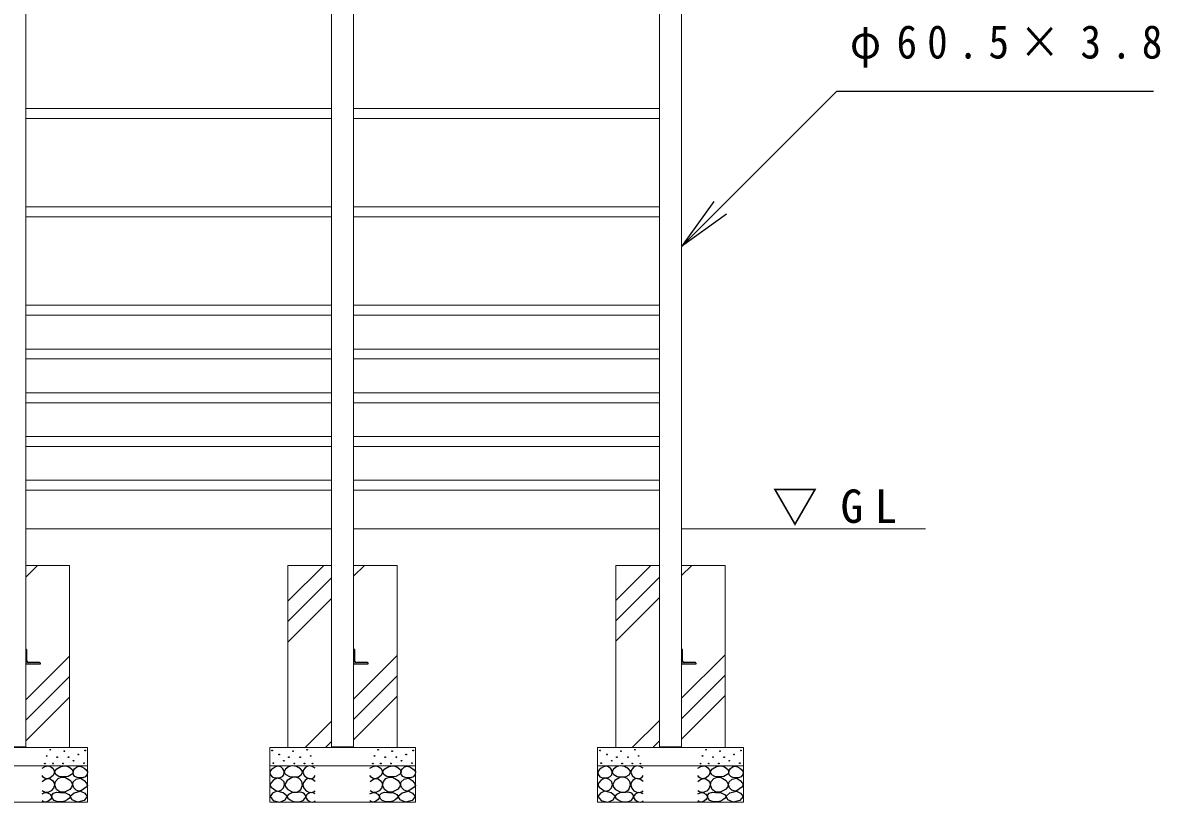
# Model space of a CAD drawing. Units: millimetres at full size; details may follow other scales. Extents: x -19250 to 0, y 0 to 13350.
# Drawn here: x -11553 to -8431, y 3104 to 5243 of the extents above; entities that cross this region are included whole.
import ezdxf

# ---------------------------------------------------------------- set-up
doc = ezdxf.new("R2010")
doc.units = ezdxf.units.MM
doc.layers.add('線', color=7, linetype='Continuous', lineweight=25)
doc.layers.add('補助', color=2, linetype='Continuous', lineweight=13)
doc.styles.add('ＭＳ ゴシック', font='')
doc.styles.get('ＭＳ ゴシック').set_extended_font_data('MS Gothic')

msp = doc.modelspace()

# ---------------------------------------------------------------- linework, layer by layer
at = {"layer": '線', "lineweight": 13}
for p, q in [((-9744.75, 3253.755), (-9744.75, 6003.755)), ((-11544.75, 3253.755), (-11544.75, 5820.155)), ((-10705.25, 3253.755), (-10705.25, 5820.155)), ((-10644.75, 3253.755), (-10644.75, 5820.155)), ((-9805.25, 3253.755), (-9805.25, 5820.155)), ((-10705.25, 5007.355), (-11544.75, 5007.355)), ((-10644.75, 5007.355), (-9805.25, 5007.355)), ((-10705.25, 4980.155), (-11544.75, 4980.155)), ((-10644.75, 4980.155), (-9805.25, 4980.155)), ((-10705.25, 4737.355), (-11544.75, 4737.355)), ((-10644.75, 4737.355), (-9805.25, 4737.355)), ((-10705.25, 4710.155), (-11544.75, 4710.155)), ((-10644.75, 4710.155), (-9805.25, 4710.155)), ((-11544.75, 4467.355), (-10705.25, 4467.355)), ((-10644.75, 4467.355), (-9805.25, 4467.355)), ((-11544.75, 4440.155), (-10705.25, 4440.155)), ((-10644.75, 4440.155), (-9805.25, 4440.155)), ((-11544.75, 4347.355), (-10705.25, 4347.355)), ((-10644.75, 4347.355), (-9805.25, 4347.355)), ((-11544.75, 4320.155), (-10705.25, 4320.155)), ((-10644.75, 4320.155), (-9805.25, 4320.155)), ((-11544.75, 4227.355), (-10705.25, 4227.355)), ((-10644.75, 4227.355), (-9805.25, 4227.355)), ((-11544.75, 4200.155), (-10705.25, 4200.155)), ((-10644.75, 4200.155), (-9805.25, 4200.155)), ((-11544.75, 4107.355), (-10705.25, 4107.355)), ((-10644.75, 4107.355), (-9805.25, 4107.355)), ((-11544.75, 4080.155), (-10705.25, 4080.155)), ((-10644.75, 4080.155), (-9805.25, 4080.155)), ((-11544.75, 3987.355), (-10705.25, 3987.355)), ((-10644.75, 3987.355), (-9805.25, 3987.355)), ((-11544.75, 3960.155), (-10705.25, 3960.155)), ((-10644.75, 3960.155), (-9805.25, 3960.155)), ((-11544.75, 3853.755), (-10705.25, 3853.755)), ((-10644.75, 3853.755), (-9805.25, 3853.755)), ((-9744.75, 3853.755), (-9075, 3853.755)), ((-11544.75, 3753.755), (-11425, 3753.755)), ((-11425, 3253.755), (-11425, 3753.755)), ((-10825, 3753.755), (-10705.25, 3753.755)), ((-10825, 3253.755), (-10825, 3753.755)), ((-10644.75, 3753.755), (-10525, 3753.755)), ((-10525, 3253.755), (-10525, 3753.755)), ((-9925, 3753.755), (-9805.25, 3753.755)), ((-9925, 3253.755), (-9925, 3753.755)), ((-9744.75, 3753.755), (-9625, 3753.755)), ((-9625, 3253.755), (-9625, 3753.755)), ((-11775, 3253.755), (-11375, 3253.755)), ((-11605.25, 3253.755), (-11544.75, 3253.755)), ((-11375, 3103.755), (-11375, 3253.755)), ((-10875, 3103.755), (-10875, 3253.755)), ((-10875, 3253.755), (-10475, 3253.755)), ((-10705.25, 3253.755), (-10644.75, 3253.755)), ((-10475, 3103.755), (-10475, 3253.755)), ((-9975, 3103.755), (-9975, 3253.755)), ((-9975, 3253.755), (-9575, 3253.755)), ((-9805.25, 3253.755), (-9744.75, 3253.755)), ((-9575, 3103.755), (-9575, 3253.755)), ((-11775, 3203.755), (-11375, 3203.755)), ((-10875, 3203.755), (-10475, 3203.755)), ((-9975, 3203.755), (-9575, 3203.755)), ((-11775, 3103.755), (-11375, 3103.755)), ((-10875, 3103.755), (-10475, 3103.755)), ((-9975, 3103.755), (-9575, 3103.755))]:
    msp.add_line(p, q, dxfattribs=at)
at = {"layer": '線', "color": 2}
for p, q in [((-11543.75, 3523.755), (-11544.75, 3523.755)), ((-11544.75, 3523.755), (-11544.75, 3483.755)), ((-11541.75, 3491.255), (-11541.75, 3521.755)), ((-10643.75, 3523.755), (-10644.75, 3523.755)), ((-10644.75, 3523.755), (-10644.75, 3483.755)), ((-10641.75, 3491.255), (-10641.75, 3521.755)), ((-9743.75, 3523.755), (-9744.75, 3523.755)), ((-9744.75, 3523.755), (-9744.75, 3483.755)), ((-9741.75, 3491.255), (-9741.75, 3521.755)), ((-11544.75, 3483.755), (-11504.75, 3483.755)), ((-11506.75, 3486.755), (-11537.25, 3486.755)), ((-11504.75, 3483.755), (-11504.75, 3484.755)), ((-10644.75, 3483.755), (-10604.75, 3483.755)), ((-10606.75, 3486.755), (-10637.25, 3486.755)), ((-10604.75, 3483.755), (-10604.75, 3484.755)), ((-9744.75, 3483.755), (-9704.75, 3483.755)), ((-9706.75, 3486.755), (-9737.25, 3486.755)), ((-9704.75, 3483.755), (-9704.75, 3484.755)), ((-11605.25, 3255.755), (-11544.75, 3255.755)), ((-10705.25, 3255.755), (-10644.75, 3255.755)), ((-9805.25, 3255.755), (-9744.75, 3255.755))]:
    msp.add_line(p, q, dxfattribs=at)
for points in [[(-11500, 3197.054), (-11491.573, 3201.909), (-11482.89, 3203.391), (-11477.271, 3201.703), (-11472.117, 3198.004), (-11467.645, 3192.695), (-11465.78, 3185.964), (-11469.448, 3177.193), (-11477.504, 3170.755), (-11485.803, 3168.376), (-11493.029, 3169.488), (-11497.079, 3172.864), (-11500, 3177.409)], [(-10750, 3197.054), (-10758.427, 3201.909), (-10767.11, 3203.391), (-10772.729, 3201.703), (-10777.883, 3198.004), (-10782.355, 3192.695), (-10784.22, 3185.964), (-10780.552, 3177.193), (-10772.496, 3170.755), (-10764.197, 3168.376), (-10756.971, 3169.488), (-10752.921, 3172.864), (-10750, 3177.409)], [(-10600, 3197.054), (-10591.573, 3201.909), (-10582.89, 3203.391), (-10577.271, 3201.703), (-10572.117, 3198.004), (-10567.645, 3192.695), (-10565.78, 3185.964), (-10569.448, 3177.193), (-10577.504, 3170.755), (-10585.803, 3168.376), (-10593.029, 3169.488), (-10597.079, 3172.864), (-10600, 3177.409)], [(-9850, 3197.054), (-9858.427, 3201.909), (-9867.11, 3203.391), (-9872.729, 3201.703), (-9877.883, 3198.004), (-9882.355, 3192.695), (-9884.22, 3185.964), (-9880.552, 3177.193), (-9872.496, 3170.755), (-9864.197, 3168.376), (-9856.971, 3169.488), (-9852.921, 3172.864), (-9850, 3177.409)], [(-9700, 3197.054), (-9691.573, 3201.909), (-9682.89, 3203.391), (-9677.271, 3201.703), (-9672.117, 3198.004), (-9667.645, 3192.695), (-9665.78, 3185.964), (-9669.448, 3177.193), (-9677.504, 3170.755), (-9685.803, 3168.376), (-9693.029, 3169.488), (-9697.079, 3172.864), (-9700, 3177.409)], [(-11499.683, 3160.933), (-11492.543, 3166.395), (-11484.474, 3168.854), (-11477.769, 3167.63), (-11471.801, 3163.784), (-11467.408, 3158.003), (-11465.78, 3150.794), (-11468.444, 3142.186), (-11474.652, 3135.268), (-11482.291, 3131.396), (-11489.861, 3130.515), (-11495.015, 3131.955), (-11499.683, 3134.634)], [(-10750.317, 3160.933), (-10757.457, 3166.395), (-10765.526, 3168.854), (-10772.231, 3167.63), (-10778.199, 3163.784), (-10782.592, 3158.003), (-10784.22, 3150.794), (-10781.556, 3142.186), (-10775.348, 3135.268), (-10767.709, 3131.396), (-10760.139, 3130.515), (-10754.985, 3131.955), (-10750.317, 3134.634)], [(-10599.683, 3160.933), (-10592.543, 3166.395), (-10584.474, 3168.854), (-10577.769, 3167.63), (-10571.801, 3163.784), (-10567.408, 3158.003), (-10565.78, 3150.794), (-10568.444, 3142.186), (-10574.652, 3135.268), (-10582.291, 3131.396), (-10589.861, 3130.515), (-10595.015, 3131.955), (-10599.683, 3134.634)], [(-9850.317, 3160.933), (-9857.457, 3166.395), (-9865.526, 3168.854), (-9872.231, 3167.63), (-9878.199, 3163.784), (-9882.592, 3158.003), (-9884.22, 3150.794), (-9881.556, 3142.186), (-9875.348, 3135.268), (-9867.709, 3131.396), (-9860.139, 3130.515), (-9854.985, 3131.955), (-9850.317, 3134.634)], [(-9699.683, 3160.933), (-9692.543, 3166.395), (-9684.474, 3168.854), (-9677.769, 3167.63), (-9671.801, 3163.784), (-9667.408, 3158.003), (-9665.78, 3150.794), (-9668.444, 3142.186), (-9674.652, 3135.268), (-9682.291, 3131.396), (-9689.861, 3130.515), (-9695.015, 3131.955), (-9699.683, 3134.634)], [(-11500, 3126.396), (-11493.982, 3129.715), (-11486.692, 3130.515), (-11477.976, 3126.182), (-11473.702, 3119.426), (-11474.314, 3115.756), (-11477.187, 3111.505), (-11484.349, 3106.033), (-11491.762, 3104.217), (-11496.058, 3105.269), (-11500, 3107.385)], [(-10750, 3126.396), (-10756.018, 3129.715), (-10763.308, 3130.515), (-10772.024, 3126.182), (-10776.298, 3119.426), (-10775.686, 3115.756), (-10772.813, 3111.505), (-10765.651, 3106.033), (-10758.238, 3104.217), (-10753.942, 3105.269), (-10750, 3107.385)], [(-10600, 3126.396), (-10593.982, 3129.715), (-10586.692, 3130.515), (-10577.976, 3126.182), (-10573.702, 3119.426), (-10574.314, 3115.756), (-10577.187, 3111.505), (-10584.349, 3106.033), (-10591.762, 3104.217), (-10596.058, 3105.269), (-10600, 3107.385)], [(-9850, 3126.396), (-9856.018, 3129.715), (-9863.308, 3130.515), (-9872.024, 3126.182), (-9876.298, 3119.426), (-9875.686, 3115.756), (-9872.813, 3111.505), (-9865.651, 3106.033), (-9858.238, 3104.217), (-9853.942, 3105.269), (-9850, 3107.385)], [(-9700, 3126.396), (-9693.982, 3129.715), (-9686.692, 3130.515), (-9677.976, 3126.182), (-9673.702, 3119.426), (-9674.314, 3115.756), (-9677.187, 3111.505), (-9684.349, 3106.033), (-9691.762, 3104.217), (-9696.058, 3105.269), (-9700, 3107.385)]]:
    msp.add_lwpolyline(points, dxfattribs=at)
for points in [[(-11436.873, 3203.248), (-11431.968, 3202.631), (-11426.331, 3200.545), (-11418.36, 3194.757), (-11414.708, 3187.841), (-11415.583, 3183.879), (-11419.304, 3179.462), (-11428.795, 3174.689), (-11438.765, 3173.245), (-11446.115, 3173.072), (-11453.631, 3174.596), (-11461.23, 3179.211), (-11464.984, 3185.408), (-11464.014, 3190.061), (-11459.307, 3195.409), (-11448.639, 3201.615)], [(-11397.449, 3203.157), (-11390.986, 3200.616), (-11384.775, 3197.137), (-11378.917, 3193.099), (-11375.269, 3187.631), (-11376.281, 3180.049), (-11381.289, 3173.69), (-11388.155, 3171.1), (-11395.864, 3170.838), (-11403.477, 3171.443), (-11409.806, 3174.007), (-11413.558, 3179.293), (-11414.875, 3185.73), (-11414.027, 3190.936), (-11411.073, 3195.869), (-11404.913, 3200.697)], [(-10852.551, 3203.157), (-10859.014, 3200.616), (-10865.225, 3197.137), (-10871.083, 3193.099), (-10874.731, 3187.631), (-10873.719, 3180.049), (-10868.711, 3173.69), (-10861.845, 3171.1), (-10854.136, 3170.838), (-10846.523, 3171.443), (-10840.194, 3174.007), (-10836.442, 3179.293), (-10835.125, 3185.73), (-10835.973, 3190.936), (-10838.927, 3195.869), (-10845.087, 3200.697)], [(-10813.127, 3203.248), (-10818.032, 3202.631), (-10823.669, 3200.545), (-10831.64, 3194.757), (-10835.292, 3187.841), (-10834.417, 3183.879), (-10830.696, 3179.462), (-10821.205, 3174.689), (-10811.235, 3173.245), (-10803.885, 3173.072), (-10796.369, 3174.596), (-10788.77, 3179.211), (-10785.016, 3185.408), (-10785.986, 3190.061), (-10790.693, 3195.409), (-10801.361, 3201.615)], [(-10536.873, 3203.248), (-10531.968, 3202.631), (-10526.331, 3200.545), (-10518.36, 3194.757), (-10514.708, 3187.841), (-10515.583, 3183.879), (-10519.304, 3179.462), (-10528.795, 3174.689), (-10538.765, 3173.245), (-10546.115, 3173.072), (-10553.631, 3174.596), (-10561.23, 3179.211), (-10564.984, 3185.408), (-10564.014, 3190.061), (-10559.307, 3195.409), (-10548.639, 3201.615)], [(-10497.449, 3203.157), (-10490.986, 3200.616), (-10484.775, 3197.137), (-10478.917, 3193.099), (-10475.269, 3187.631), (-10476.281, 3180.049), (-10481.289, 3173.69), (-10488.155, 3171.1), (-10495.864, 3170.838), (-10503.477, 3171.443), (-10509.806, 3174.007), (-10513.558, 3179.293), (-10514.875, 3185.73), (-10514.027, 3190.936), (-10511.073, 3195.869), (-10504.913, 3200.697)], [(-9952.551, 3203.157), (-9959.014, 3200.616), (-9965.225, 3197.137), (-9971.083, 3193.099), (-9974.731, 3187.631), (-9973.719, 3180.049), (-9968.711, 3173.69), (-9961.845, 3171.1), (-9954.136, 3170.838), (-9946.523, 3171.443), (-9940.194, 3174.007), (-9936.442, 3179.293), (-9935.125, 3185.73), (-9935.973, 3190.936), (-9938.927, 3195.869), (-9945.087, 3200.697)], [(-9913.127, 3203.248), (-9918.032, 3202.631), (-9923.669, 3200.545), (-9931.64, 3194.757), (-9935.292, 3187.841), (-9934.417, 3183.879), (-9930.696, 3179.462), (-9921.205, 3174.689), (-9911.235, 3173.245), (-9903.885, 3173.072), (-9896.369, 3174.596), (-9888.77, 3179.211), (-9885.016, 3185.408), (-9885.986, 3190.061), (-9890.693, 3195.409), (-9901.361, 3201.615)], [(-9636.873, 3203.248), (-9631.968, 3202.631), (-9626.331, 3200.545), (-9618.36, 3194.757), (-9614.708, 3187.841), (-9615.583, 3183.879), (-9619.304, 3179.462), (-9628.795, 3174.689), (-9638.765, 3173.245), (-9646.115, 3173.072), (-9653.631, 3174.596), (-9661.23, 3179.211), (-9664.984, 3185.408), (-9664.014, 3190.061), (-9659.307, 3195.409), (-9648.639, 3201.615)], [(-9597.449, 3203.157), (-9590.986, 3200.616), (-9584.775, 3197.137), (-9578.917, 3193.099), (-9575.269, 3187.631), (-9576.281, 3180.049), (-9581.289, 3173.69), (-9588.155, 3171.1), (-9595.864, 3170.838), (-9603.477, 3171.443), (-9609.806, 3174.007), (-9613.558, 3179.293), (-9614.875, 3185.73), (-9614.027, 3190.936), (-9611.073, 3195.869), (-9604.913, 3200.697)], [(-11424.169, 3138.918), (-11436.758, 3132.061), (-11450.117, 3131.079), (-11460.401, 3138.533), (-11465.253, 3150.27), (-11462.973, 3161.048), (-11456.064, 3169.191), (-11447.239, 3172.624), (-11436.062, 3171.353), (-11422.308, 3163.298), (-11416.331, 3152.432), (-11418.966, 3145.239)], [(-11394.914, 3170.205), (-11389.585, 3167.412), (-11384.141, 3163.234), (-11377.692, 3156.414), (-11375.269, 3149.61), (-11378.897, 3144.782), (-11385.408, 3140.421), (-11392.046, 3136.133), (-11398.716, 3134.084), (-11406.36, 3136.53), (-11412.657, 3142.956), (-11415.764, 3151.233), (-11414.241, 3159.749), (-11406.083, 3166.999)], [(-10855.086, 3170.205), (-10860.415, 3167.412), (-10865.859, 3163.234), (-10872.308, 3156.414), (-10874.731, 3149.61), (-10871.103, 3144.782), (-10864.592, 3140.421), (-10857.954, 3136.133), (-10851.284, 3134.084), (-10843.64, 3136.53), (-10837.343, 3142.956), (-10834.236, 3151.233), (-10835.759, 3159.749), (-10843.917, 3166.999)], [(-10825.831, 3138.918), (-10813.242, 3132.061), (-10799.883, 3131.079), (-10789.599, 3138.533), (-10784.747, 3150.27), (-10787.027, 3161.048), (-10793.936, 3169.191), (-10802.761, 3172.624), (-10813.938, 3171.353), (-10827.692, 3163.298), (-10833.669, 3152.432), (-10831.034, 3145.239)], [(-10524.169, 3138.918), (-10536.758, 3132.061), (-10550.117, 3131.079), (-10560.401, 3138.533), (-10565.253, 3150.27), (-10562.973, 3161.048), (-10556.064, 3169.191), (-10547.239, 3172.624), (-10536.062, 3171.353), (-10522.308, 3163.298), (-10516.331, 3152.432), (-10518.966, 3145.239)], [(-10494.914, 3170.205), (-10489.585, 3167.412), (-10484.141, 3163.234), (-10477.692, 3156.414), (-10475.269, 3149.61), (-10478.897, 3144.782), (-10485.408, 3140.421), (-10492.046, 3136.133), (-10498.716, 3134.084), (-10506.36, 3136.53), (-10512.657, 3142.956), (-10515.764, 3151.233), (-10514.241, 3159.749), (-10506.083, 3166.999)], [(-9955.086, 3170.205), (-9960.415, 3167.412), (-9965.859, 3163.234), (-9972.308, 3156.414), (-9974.731, 3149.61), (-9971.103, 3144.782), (-9964.592, 3140.421), (-9957.954, 3136.133), (-9951.284, 3134.084), (-9943.64, 3136.53), (-9937.343, 3142.956), (-9934.236, 3151.233), (-9935.759, 3159.749), (-9943.917, 3166.999)], [(-9925.831, 3138.918), (-9913.242, 3132.061), (-9899.883, 3131.079), (-9889.599, 3138.533), (-9884.747, 3150.27), (-9887.027, 3161.048), (-9893.936, 3169.191), (-9902.761, 3172.624), (-9913.938, 3171.353), (-9927.692, 3163.298), (-9933.669, 3152.432), (-9931.034, 3145.239)], [(-9624.169, 3138.918), (-9636.758, 3132.061), (-9650.117, 3131.079), (-9660.401, 3138.533), (-9665.253, 3150.27), (-9662.973, 3161.048), (-9656.064, 3169.191), (-9647.239, 3172.624), (-9636.062, 3171.353), (-9622.308, 3163.298), (-9616.331, 3152.432), (-9618.966, 3145.239)], [(-9594.914, 3170.205), (-9589.585, 3167.412), (-9584.141, 3163.234), (-9577.692, 3156.414), (-9575.269, 3149.61), (-9578.897, 3144.782), (-9585.408, 3140.421), (-9592.046, 3136.133), (-9598.716, 3134.084), (-9606.36, 3136.53), (-9612.657, 3142.956), (-9615.764, 3151.233), (-9614.241, 3159.749), (-9606.083, 3166.999)], [(-11451.198, 3130.128), (-11443.663, 3130.754), (-11435.521, 3129.317), (-11426.594, 3125.259), (-11422.277, 3119.856), (-11424.963, 3115.174), (-11430.926, 3110.666), (-11437.405, 3106.823), (-11444.711, 3104.45), (-11456.56, 3104.683), (-11466.876, 3108.774), (-11471.579, 3113.582), (-11473.633, 3119.316), (-11472.573, 3124.464), (-11468.497, 3129.046), (-11460.099, 3131.587)], [(-11394.095, 3134.272), (-11382.775, 3128.253), (-11375.964, 3119.438), (-11384.451, 3108.168), (-11402.886, 3104.054), (-11417.239, 3110.164), (-11422.665, 3120.536), (-11411.883, 3129.645)], [(-10855.905, 3134.272), (-10867.225, 3128.253), (-10874.036, 3119.438), (-10865.549, 3108.168), (-10847.114, 3104.054), (-10832.761, 3110.164), (-10827.335, 3120.536), (-10838.117, 3129.645)], [(-10798.802, 3130.128), (-10806.337, 3130.754), (-10814.479, 3129.317), (-10823.406, 3125.259), (-10827.723, 3119.856), (-10825.037, 3115.174), (-10819.074, 3110.666), (-10812.595, 3106.823), (-10805.289, 3104.45), (-10793.44, 3104.683), (-10783.124, 3108.774), (-10778.421, 3113.582), (-10776.367, 3119.316), (-10777.427, 3124.464), (-10781.503, 3129.046), (-10789.901, 3131.587)], [(-10551.198, 3130.128), (-10543.663, 3130.754), (-10535.521, 3129.317), (-10526.594, 3125.259), (-10522.277, 3119.856), (-10524.963, 3115.174), (-10530.926, 3110.666), (-10537.405, 3106.823), (-10544.711, 3104.45), (-10556.56, 3104.683), (-10566.876, 3108.774), (-10571.579, 3113.582), (-10573.633, 3119.316), (-10572.573, 3124.464), (-10568.497, 3129.046), (-10560.099, 3131.587)], [(-10494.095, 3134.272), (-10482.775, 3128.253), (-10475.964, 3119.438), (-10484.451, 3108.168), (-10502.886, 3104.054), (-10517.239, 3110.164), (-10522.665, 3120.536), (-10511.883, 3129.645)], [(-9955.905, 3134.272), (-9967.225, 3128.253), (-9974.036, 3119.438), (-9965.549, 3108.168), (-9947.114, 3104.054), (-9932.761, 3110.164), (-9927.335, 3120.536), (-9938.117, 3129.645)], [(-9898.802, 3130.128), (-9906.337, 3130.754), (-9914.479, 3129.317), (-9923.406, 3125.259), (-9927.723, 3119.856), (-9925.037, 3115.174), (-9919.074, 3110.666), (-9912.595, 3106.823), (-9905.289, 3104.45), (-9893.44, 3104.683), (-9883.124, 3108.774), (-9878.421, 3113.582), (-9876.367, 3119.316), (-9877.427, 3124.464), (-9881.503, 3129.046), (-9889.901, 3131.587)], [(-9651.198, 3130.128), (-9643.663, 3130.754), (-9635.521, 3129.317), (-9626.594, 3125.259), (-9622.277, 3119.856), (-9624.963, 3115.174), (-9630.926, 3110.666), (-9637.405, 3106.823), (-9644.711, 3104.45), (-9656.56, 3104.683), (-9666.876, 3108.774), (-9671.579, 3113.582), (-9673.633, 3119.316), (-9672.573, 3124.464), (-9668.497, 3129.046), (-9660.099, 3131.587)], [(-9594.095, 3134.272), (-9582.775, 3128.253), (-9575.964, 3119.438), (-9584.451, 3108.168), (-9602.886, 3104.054), (-9617.239, 3110.164), (-9622.665, 3120.536), (-9611.883, 3129.645)]]:
    msp.add_lwpolyline(points, close=True, dxfattribs=at)
for centre in [(-11477.417, 3247.846), (-10772.583, 3247.846), (-10577.417, 3247.846), (-9872.583, 3247.846), (-9677.417, 3247.846), (-11487.418, 3230.818), (-11458.496, 3227.304), (-11438.956, 3243.714), (-11427.549, 3227.237), (-11413.608, 3217.732), (-11400.617, 3234.525), (-11381.606, 3245.932), (-10868.394, 3245.932), (-10849.383, 3234.525), (-10836.392, 3217.732), (-10822.451, 3227.237), (-10811.044, 3243.714), (-10791.504, 3227.304), (-10762.582, 3230.818), (-10587.418, 3230.818), (-10558.496, 3227.304), (-10538.956, 3243.714), (-10527.549, 3227.237), (-10513.608, 3217.732), (-10500.617, 3234.525), (-10481.606, 3245.932), (-9968.394, 3245.932), (-9949.383, 3234.525), (-9936.392, 3217.732), (-9922.451, 3227.237), (-9911.044, 3243.714), (-9891.504, 3227.304), (-9862.582, 3230.818), (-9687.418, 3230.818), (-9658.496, 3227.304), (-9638.956, 3243.714), (-9627.549, 3227.237), (-9613.608, 3217.732), (-9600.617, 3234.525), (-9581.606, 3245.932), (-11492.283, 3209.735), (-11470.119, 3210.275), (-11442.441, 3210.128), (-11384.775, 3211.078), (-10865.225, 3211.078), (-10807.559, 3210.128), (-10779.881, 3210.275), (-10757.717, 3209.735), (-10592.283, 3209.735), (-10570.119, 3210.275), (-10542.441, 3210.128), (-10484.775, 3211.078), (-9965.225, 3211.078), (-9907.559, 3210.128), (-9879.881, 3210.275), (-9857.717, 3209.735), (-9692.283, 3209.735), (-9670.119, 3210.275), (-9642.441, 3210.128), (-9584.775, 3211.078)]:
    msp.add_circle(centre, 1, dxfattribs=at)
for centre, radius, start, end in [((-11543.75, 3521.755), 2, 0, 90), ((-10643.75, 3521.755), 2, 0, 90), ((-9743.75, 3521.755), 2, 0, 90), ((-11537.25, 3491.255), 4.5, 180, 270), ((-11506.75, 3484.755), 2, 0, 90), ((-10637.25, 3491.255), 4.5, 180, 270), ((-10606.75, 3484.755), 2, 0, 90), ((-9737.25, 3491.255), 4.5, 180, 270), ((-9706.75, 3484.755), 2, 0, 90)]:
    msp.add_arc(centre, radius, start, end, dxfattribs=at)
at = {"layer": '補助', "lineweight": 25}
for p, q in [((-9638.684, 4734.821), (-9318.6, 5054.905)), ((-9318.6, 5054.905), (-9268.6, 5054.905)), ((-9268.6, 5054.905), (-8448.827, 5054.905)), ((-9656.362, 4752.498), (-9744.75, 4628.755)), ((-9744.75, 4628.755), (-9638.684, 4734.821)), ((-9621.006, 4717.143), (-9744.75, 4628.755))]:
    msp.add_line(p, q, dxfattribs=at)
at = {"layer": '補助'}
for p, q in [((-11544.75, 3721.685), (-11512.681, 3753.755)), ((-10825, 3655.663), (-10726.908, 3753.755)), ((-10644.75, 3723.66), (-10614.655, 3753.755)), ((-9925, 3657.637), (-9828.883, 3753.755)), ((-9744.75, 3725.634), (-9716.629, 3753.755)), ((-10825, 3599.536), (-10705.25, 3719.286)), ((-9925, 3601.511), (-9805.25, 3721.261)), ((-10825, 3543.41), (-10705.25, 3663.16)), ((-9925, 3545.384), (-9805.25, 3665.134)), ((-11544.75, 3384.926), (-11425, 3504.676)), ((-10644.75, 3386.9), (-10525, 3506.65)), ((-9744.75, 3388.875), (-9625, 3508.625)), ((-11544.75, 3328.799), (-11425, 3448.549)), ((-10644.75, 3330.774), (-10525, 3450.524)), ((-9744.75, 3332.748), (-9625, 3452.498)), ((-11544.75, 3272.673), (-11425, 3392.423)), ((-10644.75, 3274.647), (-10525, 3394.397)), ((-9744.75, 3276.621), (-9625, 3396.371)), ((-10777.895, 3253.755), (-10705.25, 3326.4)), ((-9879.87, 3253.755), (-9805.25, 3328.375)), ((-10721.769, 3253.755), (-10705.25, 3270.274)), ((-9823.743, 3253.755), (-9805.25, 3272.248))]:
    msp.add_line(p, q, dxfattribs=at)

# ---------------------------------------------------------------- texts
at = {"layer": '補助', "char_height": 91.64, "style": 'ＭＳ ゴシック'}
for s, insert, attachment_point in [('\\T1.5;\\W0.9;φ60.5×3.8', (-9282.35, 5236.155), 1), ('\\T1.5;▽GL', (-9495.833, 3862.088), 7)]:
    msp.add_mtext(s, dxfattribs=dict(at, insert=insert, attachment_point=attachment_point))

doc.saveas('drawing.dxf')
